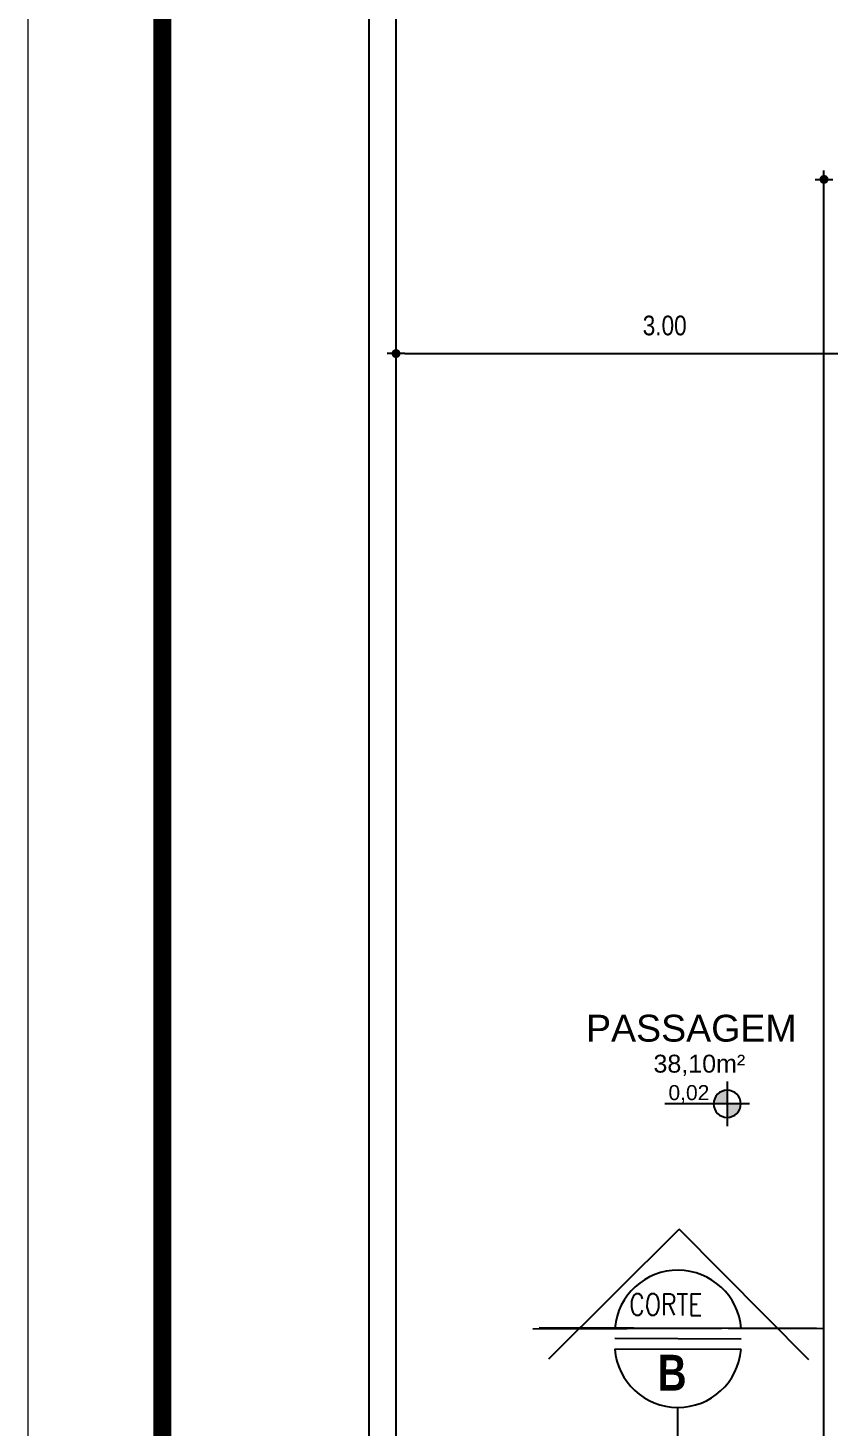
# Model space of a CAD drawing. Header units: millimetres. Extents: x 3212 to 6878, y 1640 to 3386.
# Drawn here: x 3225.39 to 3229.87, y 1661.05 to 1668.87 of the extents above; entities that cross this region are included whole.
import ezdxf

# ---------------------------------------------------------------- set-up
doc = ezdxf.new("R2010")
doc.units = ezdxf.units.MM
doc.header["$LTSCALE"] = 0.8
doc.linetypes.add('DASHDOT2', pattern=[12.7, 6.35, -3.175, 0, -3.175])
for name, color, linetype in [('A-PEN-B', 5, 'Continuous'), ('A-PEN-R', 1, 'Continuous'), ('A-PEN-W', 7, 'Continuous'), ('A-PEN-Y', 2, 'Continuous'), ('COTA', 2, 'Continuous'), ('L-Cortes', 2, 'Continuous'), ('NIVEIS', 1, 'Continuous')]:
    doc.layers.add(name, color=color, linetype=linetype)
doc.layers.add('COTAS', color=53, linetype='Continuous', lineweight=9)
doc.layers.add('pilares', color=1, linetype='Continuous', lineweight=9)
doc.styles.add('CARIMBO_DADOS', font='arial.ttf', dxfattribs={"height": 0.1})
doc.styles.add('F2', font='ARIALN.TTF')
doc.styles.add('REG60', font='romans.shx', dxfattribs={"width": 0.8, "height": 0.15})
doc.styles.add('SANSSERIF2', font='sanssb__.ttf', dxfattribs={"width": 0.8})
doc.styles.add('T20', font='PORT2', dxfattribs={"height": 0.2})
doc.styles.add('TEXT', font='arial.ttf')
doc.dimstyles.new('ARQUITETURA', dxfattribs={"dimtxt": 0.11, "dimasz": 0.05, "dimexe": 0.1, "dimexo": 0, "dimgap": 0.1, "dimtad": 1, "dimzin": 5, "dimdsep": 46, "dimtxsty": 'F2', "dimblk": 'COTA', "dimcen": 0, "dimse1": 1, "dimse2": 1, "dimadec": 0, "dimazin": 0, "dimtfac": 2, "dimtix": 1, "dimtmove": 2, "dimatfit": 3, "dimldrblk": 'COTA', "dimfxl": 0, "dimtolj": 1, "dimtzin": 5, "dimarcsym": 0})

# ---------------------------------------------------------------- blocks, each defined once
blk = doc.blocks.new('cotas')
at = {"layer": 'A-PEN-Y'}
h = blk.add_hatch(color=256, dxfattribs=at)
h.paths.add_polyline_path([(0.135, 0, 0.414214), (0, 0.135), (0, 0)])
h.paths.add_polyline_path([(0, 0), (-0.135, 0, 0.414214), (0, -0.135)])
at = {"layer": 'A-PEN-W'}
for p, q in [((0, 0.223), (0, -0.223)), ((-0.223, 0), (0.621, 0))]:
    blk.add_line(p, q, dxfattribs=at)
blk.add_circle((0, 0), 0.135, dxfattribs=at)
at = {"layer": 'A-PEN-W', "style": 'T20'}
blk.add_attdef('COTA', (0.167, 0.038), '', height=0.15, dxfattribs=at)
blk = doc.blocks.new('COTA')
at = {"layer": 'COTA'}
for p, q in [((-1, 0), (1, 0)), ((0, 1), (0, -1))]:
    blk.add_line(p, q, dxfattribs=at)
at = {"layer": 'COTA', "const_width": 0.5}
blk.add_lwpolyline([(-0.25, 0, 1), (0.25, 0, 1)], format="xyb", close=True, dxfattribs=at)
blk = doc.blocks.new('*D104')
at = {"layer": 'COTAS', "color": 0, "lineweight": -2, "transparency": 16777216}
blk.add_line((3227.4996, 1667.0478), (3230.3996, 1667.0478), dxfattribs=at)
at = {"layer": 'Defpoints', "color": 0, "transparency": 16777216}
for p in [(3227.4496, 1667.1963), (3230.4496, 1667.1963), (3230.4496, 1667.0478)]:
    blk.add_point(p, dxfattribs=at)
at = {"layer": 'COTAS', "color": 0, "lineweight": -2, "transparency": 16777216, "xscale": 0.05, "yscale": 0.05, "zscale": 0.05, "rotation": 180}
blk.add_blockref('COTA', (3227.4496, 1667.0478), dxfattribs=at)
at = {"layer": 'COTAS', "color": 0, "lineweight": -2, "transparency": 16777216, "xscale": 0.05, "yscale": 0.05, "zscale": 0.05}
blk.add_blockref('COTA', (3230.4496, 1667.0478), dxfattribs=at)
at = {"layer": 'COTAS', "color": 0, "transparency": 16777216, "insert": (3228.9496, 1667.204), "char_height": 0.11, "attachment_point": 5, "style": 'F2'}
blk.add_mtext('\\A1;3.00', dxfattribs=at)
blk = doc.blocks.new('*D300')
at = {"layer": 'COTAS', "color": 0, "lineweight": -2, "transparency": 16777216}
blk.add_line((3229.839, 1652.2207), (3229.839, 1667.9706), dxfattribs=at)
at = {"layer": 'Defpoints', "color": 0, "transparency": 16777216}
for p in [(3229.839, 1668.0206), (3230.496, 1668.0206), (3234.4485, 1652.1707)]:
    blk.add_point(p, dxfattribs=at)
at = {"layer": 'COTAS', "color": 0, "lineweight": -2, "transparency": 16777216, "xscale": 0.05, "yscale": 0.05, "zscale": 0.05}
for p, rotation in [((3229.839, 1668.0206), 90), ((3229.839, 1652.1707), 270)]:
    blk.add_blockref('COTA', p, dxfattribs=dict(at, rotation=rotation))
at = {"layer": 'COTAS', "color": 0, "transparency": 16777216, "insert": (3229.6828, 1660.0956), "char_height": 0.11, "attachment_point": 5, "rotation": 90, "style": 'F2'}
blk.add_mtext('\\A1;15.85', dxfattribs=at)

msp = doc.modelspace()

# ---------------------------------------------------------------- linework, layer by layer
at = {"color": 6}
for p, q in [((3228.3019, 1661.4333), (3229.0311, 1662.1571)), ((3229.7549, 1661.4279), (3229.0311, 1662.1571)), ((3228.2125, 1661.6012), (3229.7959, 1661.6071)), ((3229.832, 1661.6012), (3228.2485, 1661.6071))]:
    msp.add_line(p, q, dxfattribs=at)
for p, q in [((3229.3762, 1661.544), (3228.6711, 1661.5466)), ((3229.376, 1661.485), (3228.6709, 1661.4876))]:
    msp.add_line(p, q)
for centre, start, end in [((3229.0238, 1661.5747), 4.56915, 175.00876), ((3229.0235, 1661.5158), 184.56915, 355.00876)]:
    msp.add_arc(centre, 0.3538, start, end)
at = {"layer": 'A-PEN-B'}
for p, q in [((3227.2996, 1652.1706), (3227.2996, 1682.1706)), ((3227.4496, 1655.3206), (3227.4496, 1682.0206))]:
    msp.add_line(p, q, dxfattribs=at)
at = {"layer": 'A-PEN-R', "linetype": 'DASHDOT2', "ltscale": 0.3}
msp.add_line((3229.0222, 1660.4743), (3229.0222, 1661.162), dxfattribs=at)
at = {"layer": 'pilares'}
msp.add_lwpolyline([(3225.3947, 1640.2102), (3286.5947, 1640.2102), (3286.5947, 1684.7602), (3225.3947, 1684.7602)], close=True, dxfattribs=at)
at = {"layer": 'pilares', "const_width": 0.1}
msp.add_lwpolyline([(3226.1447, 1640.9602), (3285.8447, 1640.9602), (3285.8447, 1684.0102), (3226.1447, 1684.0102)], close=True, dxfattribs=at)

# ---------------------------------------------------------------- block references
at = {"layer": 'NIVEIS', "color": 1}
ref = msp.add_blockref('cotas', (3229.2986, 1662.8575), dxfattribs=dict(at, xscale=-0.5599999999976717, yscale=0.5599999999994907, zscale=0.5599999999994907))
ref.add_attrib('COTA', '0,02', (3228.9706, 1662.8782), dxfattribs={"color": 1, "height": 0.084, "style": 'TEXT'})

# ---------------------------------------------------------------- texts
at = {"color": 230, "insert": (3229.0984, 1663.279), "char_height": 0.15, "attachment_point": 5, "style": 'CARIMBO_DADOS'}
msp.add_mtext_dynamic_manual_height_columns('PASSAGEM', width=0.849209, gutter_width=0.5, heights=[0], dxfattribs=at)
at = {"color": 230, "insert": (3229.1432, 1663.0726), "char_height": 0.1, "attachment_point": 5, "style": 'CARIMBO_DADOS'}
msp.add_mtext('38,10m²', dxfattribs=at)
at = {"layer": 'L-Cortes', "color": 7, "width": 0.8}
for s, height, style, p in [('CORTE', 0.12, 'REG60', (3228.7519, 1661.6774)), ('B', 0.2, 'SANSSERIF2', (3228.9102, 1661.2562))]:
    msp.add_text(s, height=height, rotation=359.78895, dxfattribs=dict(at, style=style)).set_placement(p)

# ---------------------------------------------------------------- dimensions: what is measured, and where the dimension line sits
at = {"layer": 'COTAS'}
dim = msp.add_linear_dim(base=(3229.839, 1668.0206), p1=(3234.4485, 1652.1707), p2=(3230.496, 1668.0206), angle=90, dimstyle='ARQUITETURA', dxfattribs=at)
dim.commit()
dim.dimension.update_dxf_attribs({"geometry": '*D300', "text_midpoint": (3229.6828, 1660.0956)})
dim = msp.add_linear_dim(base=(3230.4496, 1667.0478), p1=(3227.4496, 1667.1963), p2=(3230.4496, 1667.1963), dimstyle='ARQUITETURA', dxfattribs=at)
dim.commit()
dim.dimension.update_dxf_attribs({"geometry": '*D104', "text_midpoint": (3228.9496, 1667.204)})

doc.saveas('drawing.dxf')
